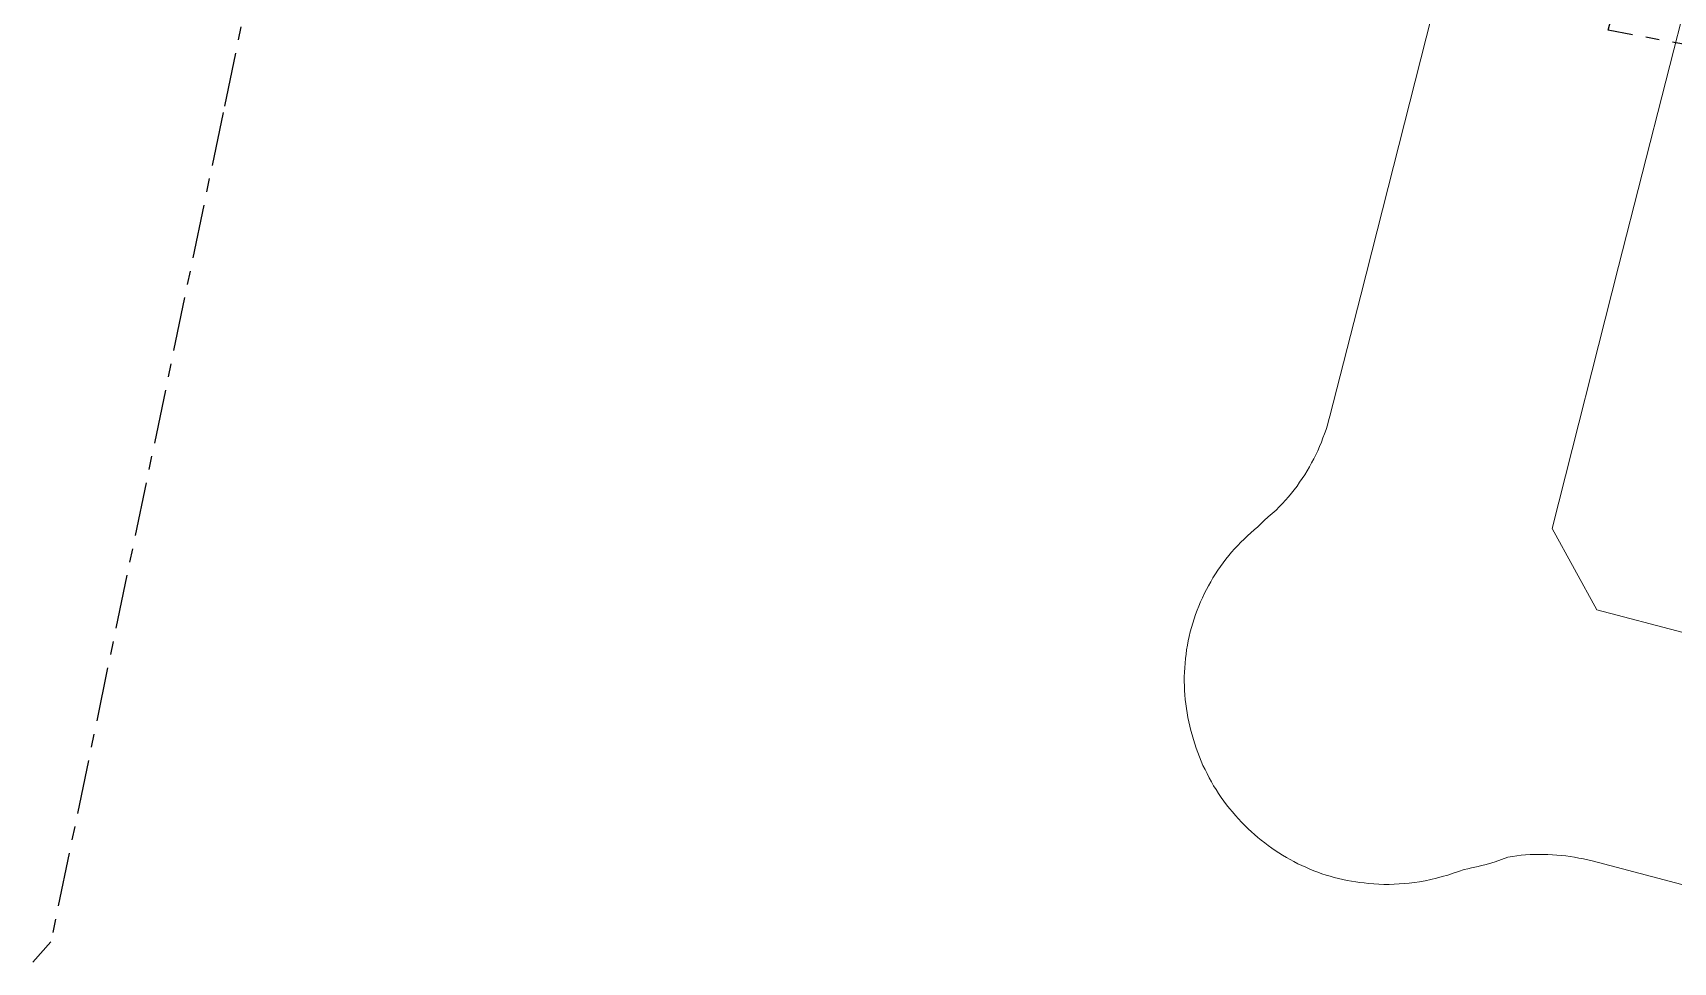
# Model space of a CAD drawing. Header units: metres. Extents: x 256054 to 262066, y 6173540 to 6179224.
# Drawn here: x 258110.4 to 258231.8, y 6175246 to 6175314.9 of the extents above; entities that cross this region are included whole.
import ezdxf

# ---------------------------------------------------------------- set-up
doc = ezdxf.new("R2010")
doc.units = ezdxf.units.M
doc.linetypes.add('Cable Exist UG', pattern=[7, 4, -1, 1, -1])
doc.layers.add('Cadastre Roads_SP_EXT', color=54, linetype='Continuous', lineweight=15)
doc.layers.add('Mains_HV_EXT', color=13, linetype='Continuous', lineweight=25)

msp = doc.modelspace()

# ---------------------------------------------------------------- linework, layer by layer
at = {"layer": 'Cadastre Roads_SP_EXT', "linetype": 'Continuous'}
for points in [[(258214.71, 6175319.27), (258208.65, 6175295.43), (258206.37, 6175286.46), (258206.28, 6175286.13), (258206.19, 6175285.81), (258206.09, 6175285.48), (258205.98, 6175285.16), (258205.86, 6175284.85), (258205.74, 6175284.53), (258205.61, 6175284.22), (258205.47, 6175283.91), (258205.33, 6175283.6), (258205.18, 6175283.3), (258205.02, 6175283), (258204.86, 6175282.71), (258204.69, 6175282.42), (258204.51, 6175282.13), (258204.32, 6175281.85), (258204.13, 6175281.57), (258203.94, 6175281.29), (258203.73, 6175281.02), (258203.53, 6175280.76), (258203.31, 6175280.5), (258203.09, 6175280.24), (258202.86, 6175279.99), (258202.63, 6175279.75), (258202.39, 6175279.51), (258202.1, 6175279.26), (258201.81, 6175279), (258201.52, 6175278.74), (258201.24, 6175278.48), (258201.03, 6175278.26), (258200.77, 6175278.05), (258200.51, 6175277.83), (258200.27, 6175277.6), (258200.02, 6175277.37), (258199.78, 6175277.14), (258199.55, 6175276.89), (258199.32, 6175276.65), (258199.1, 6175276.4), (258198.89, 6175276.14), (258198.68, 6175275.88), (258198.47, 6175275.61), (258198.28, 6175275.34), (258198.09, 6175275.06), (258197.9, 6175274.78), (258197.72, 6175274.5), (258197.55, 6175274.21), (258197.39, 6175273.91), (258197.23, 6175273.62), (258197.08, 6175273.32), (258196.94, 6175273.02), (258196.8, 6175272.71), (258196.67, 6175272.4), (258196.55, 6175272.09), (258196.43, 6175271.77), (258196.32, 6175271.45), (258196.22, 6175271.13), (258196.13, 6175270.81), (258196.04, 6175270.49), (258195.96, 6175270.16), (258195.89, 6175269.83), (258195.83, 6175269.5), (258195.77, 6175269.17), (258195.73, 6175268.84), (258195.69, 6175268.51), (258195.65, 6175268.17), (258195.63, 6175267.84), (258195.61, 6175267.5), (258195.6, 6175267.17), (258195.6, 6175266.83), (258195.61, 6175266.5), (258195.62, 6175266.16), (258195.64, 6175265.83), (258195.67, 6175265.49), (258195.71, 6175265.16), (258195.75, 6175264.83), (258195.8, 6175264.49), (258195.87, 6175264.16), (258195.93, 6175263.83), (258196.01, 6175263.51), (258196.09, 6175263.18), (258196.18, 6175262.86), (258196.27, 6175262.53), (258196.37, 6175262.2), (258196.48, 6175261.88), (258196.6, 6175261.56), (258196.72, 6175261.24), (258196.85, 6175260.92), (258196.98, 6175260.61), (258197.13, 6175260.3), (258197.28, 6175260), (258197.44, 6175259.69), (258197.6, 6175259.4), (258197.77, 6175259.1), (258197.95, 6175258.81), (258198.14, 6175258.52), (258198.33, 6175258.24), (258198.53, 6175257.96), (258198.73, 6175257.69), (258198.94, 6175257.42), (258199.16, 6175257.16), (258199.38, 6175256.9), (258199.61, 6175256.64), (258199.84, 6175256.4), (258200.08, 6175256.15), (258200.33, 6175255.92), (258200.56, 6175255.7), (258200.8, 6175255.48), (258201.05, 6175255.27), (258201.29, 6175255.07), (258201.55, 6175254.87), (258201.8, 6175254.67), (258202.07, 6175254.48), (258202.33, 6175254.3), (258202.6, 6175254.13), (258202.87, 6175253.95), (258203.15, 6175253.79), (258203.43, 6175253.63), (258203.71, 6175253.48), (258204, 6175253.33), (258204.29, 6175253.19), (258204.58, 6175253.06), (258204.88, 6175252.93), (258205.18, 6175252.81), (258205.48, 6175252.7), (258205.78, 6175252.59), (258206.09, 6175252.49), (258206.39, 6175252.4), (258206.7, 6175252.31), (258207.02, 6175252.23), (258207.33, 6175252.16), (258207.64, 6175252.09), (258207.96, 6175252.03), (258208.28, 6175251.98), (258208.6, 6175251.94), (258208.92, 6175251.9), (258209.24, 6175251.87), (258209.62, 6175251.84), (258210, 6175251.81), (258210.37, 6175251.8), (258210.75, 6175251.8), (258211.13, 6175251.81), (258211.5, 6175251.83), (258211.88, 6175251.86), (258212.25, 6175251.89), (258212.63, 6175251.93), (258213, 6175251.99), (258213.43, 6175252.07), (258213.84, 6175252.16), (258214.26, 6175252.26), (258214.68, 6175252.37), (258215.09, 6175252.49), (258215.5, 6175252.62), (258215.9, 6175252.76), (258216.31, 6175252.91), (258216.57, 6175252.96), (258216.84, 6175253.02), (258217.1, 6175253.06), (258217.35, 6175253.13), (258217.6, 6175253.19), (258217.85, 6175253.25), (258218.1, 6175253.33), (258218.35, 6175253.4), (258218.6, 6175253.47), (258219.07, 6175253.65), (258219.55, 6175253.82), (258219.88, 6175253.87), (258220.2, 6175253.91), (258220.53, 6175253.95), (258220.86, 6175253.98), (258221.19, 6175254), (258221.52, 6175254.01), (258221.85, 6175254.02), (258222.18, 6175254.02), (258222.51, 6175254.01), (258222.84, 6175253.99), (258223.17, 6175253.97), (258223.5, 6175253.94), (258223.83, 6175253.9), (258224.15, 6175253.86), (258224.48, 6175253.81), (258224.8, 6175253.75), (258225.13, 6175253.68), (258225.45, 6175253.61), (258225.77, 6175253.53), (258237.28, 6175250.51)], [(258258.08, 6175263.73), (258226.13, 6175272.12), (258222.81, 6175278.16), (258227.74, 6175297.54), (258232.98, 6175318.15)]]:
    msp.add_lwpolyline(points, dxfattribs=at)
at = {"layer": 'Mains_HV_EXT', "linetype": 'Cable Exist UG'}
msp.add_lwpolyline([(258236.72, 6175315.83), (258235.65, 6175313.43), (258235.65, 6175313.43), (258226.97, 6175315.04), (258227.99, 6175318.96), (258230.07, 6175326.69), (258232.85, 6175337.74), (258234.35, 6175343.61), (258219.08, 6175348.77), (258142.26, 6175354.16), (258134.98, 6175359.87), (258133.95, 6175354.46), (258133.95, 6175354.46), (258124.46, 6175308.95), (258111.71, 6175247.54), (258110.38, 6175246.03)], dxfattribs=at)

doc.saveas('drawing.dxf')
